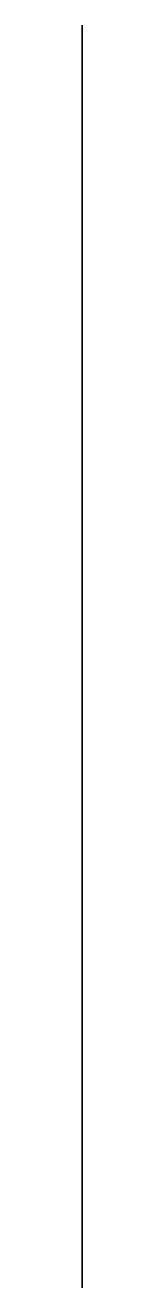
# Model space of a CAD drawing. Extents: x 0 to 0, y -3.06 to -2.43.
import ezdxf

# ---------------------------------------------------------------- set-up
doc = ezdxf.new("R2010")
doc.units = 0
doc.layers.add('DOORS', color=5, linetype='CONTINUOUS')

msp = doc.modelspace()

# ---------------------------------------------------------------- linework, layer by layer
at = {"layer": 'DOORS'}
msp.add_3dface([(0, -2.46, -0.22), (0, -2.43, -0.07), (0, -3.04), (0, -3.06, -0.14)], dxfattribs=at)

doc.saveas('drawing.dxf')
